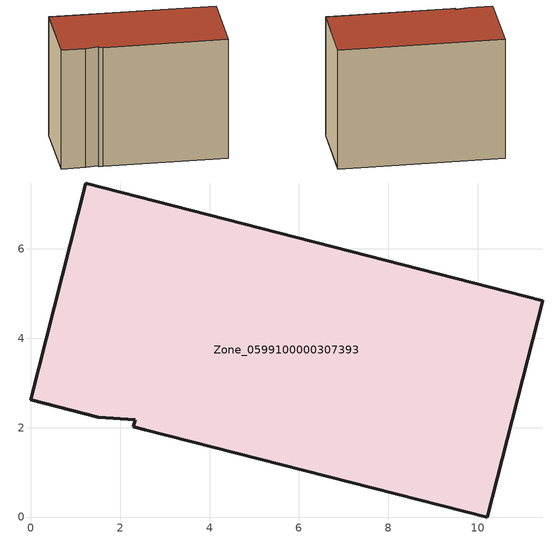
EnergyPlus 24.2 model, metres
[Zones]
Zone_0599100000307393
 floor ground (C_G): 1.23,7.48 11.46,4.84 10.21,0 2.55,1.96 2.29,2.02 2.34,2.18 1.51,2.23 0,2.63 z0
 wall outside (C_F): 11.46,4.84 1.23,7.48 0,2.63 1.51,2.23 2.34,2.18 2.29,2.02 2.55,1.96 10.21,0 11.46,4.84 z0:8.16
 roof outside (C_R): 2.34,2.18 2.29,2.02 2.55,1.96 10.21,0 11.46,4.84 1.23,7.48 0,2.63 1.51,2.23 z8.16
[BUILDING]
Pand.0599100000307393: North Axis=0; Terrain=City; Loads Convergence Tolerance Value=0.04; Temperature Convergence Tolerance Value=0.4; Solar Distribution=FullExterior; Maximum Number of Warmup Days=25; Minimum Number of Warmup Days=1
[Site:Location]
Rotterdam.The.Hague.AP_ZH_NLD Design_Conditions: Latitude=51.96; Longitude=4.45; Time Zone=1; Elevation=-4.5
[SITE:GROUNDTEMPERATURE:BUILDINGSURFACE]
18, 18, 18, 18, 18, 18, 18, 18, 18, 18, 18, 18
[MATERIAL] Thermal Absorptance=0.9; Solar Absorptance=0.7; Visible Absorptance=0.7
Name | Roughness | Thickness | Conductivity | Density | Specific Heat
G.TI.1946-1964 | MediumSmooth | 0.15 | 1 | 540 | 1210
F.TI.1946-1964 | Rough | 0.3 | 0.857143 | 1920 | 840
R.TI.1946-1964 | MediumRough | 0.2 | 0.277778 | 1500 | 1000
[CONSTRUCTION]
C_G: G.TI.1946-1964
C_F: F.TI.1946-1964
C_R: R.TI.1946-1964
[ZONE]
Zone_0599100000307393: Type=1; Multiplier=1; Ceiling Height=Autocalculate; Volume=Autocalculate; Floor Area=autocalculate; Part of Total Floor Area=Yes
[ZONEINFILTRATION:DESIGNFLOWRATE]
Infil_Zone_0599100000307393: Zone or ZoneList or Space or SpaceList=Zone_0599100000307393; Schedule=AlwaysOn; Design Flow Rate Calculation Method=Flow/Area; Flow Rate per Floor Area=0.003; Constant Term Coefficient=1; Temperature Term Coefficient=0; Velocity Term Coefficient=0; Velocity Squared Term Coefficient=0
[HVACTEMPLATE:ZONE:IDEALLOADSAIRSYSTEM]
Zone_0599100000307393: Maximum Heating Supply Air Temperature=50; Minimum Cooling Supply Air Temperature=13; Maximum Heating Supply Air Humidity Ratio=0.0156; Minimum Cooling Supply Air Humidity Ratio=0.0077; Heating Limit=NoLimit; Cooling Limit=NoLimit; Dehumidification Control Type=ConstantSensibleHeatRatio; Cooling Sensible Heat Ratio=0.7; Dehumidification Setpoint=60; Humidification Control Type=None; Humidification Setpoint=30; Outdoor Air Method=None; Outdoor Air Flow Rate per Person=0.00944; Outdoor Air Flow Rate per Zone Floor Area=0; Outdoor Air Flow Rate per Zone=0; Demand Controlled Ventilation Type=None; Outdoor Air Economizer Type=NoEconomizer; Heat Recovery Type=None; Sensible Heat Recovery Effectiveness=0.7; Latent Heat Recovery Effectiveness=0.65
[ZONECONTROL:THERMOSTAT]
ThermostatControl_Zone_0599100000307393: Zone or ZoneList=Zone_0599100000307393; Control Type Schedule=DualSetpointControlType; Control 1=Thermostat_Zone_0599100000307393; Temperature Difference Between Cutout And Setpoint=0
[THERMOSTATSETPOINT:DUALSETPOINT]
Thermostat_Zone_0599100000307393: Heating Setpoint Temperature Schedule=HeatingSetpoint_Zone_0599100000307393; Cooling Setpoint Temperature Schedule=CoolingSetpoint_Zone_0599100000307393
[SCHEDULE:COMPACT]
HeatingSetpoint_Zone_0599100000307393: Through: 12/31, For: AllDays, Until: 24:00, 21
CoolingSetpoint_Zone_0599100000307393: Through: 12/31, For: AllDays, Until: 24:00, 24
DualSetpointControlType: Through: 12/31, For: AllDays, Until: 24:00, 4
AlwaysOn: Through: 12/31, For: AllDays, Until: 24:00, 1
